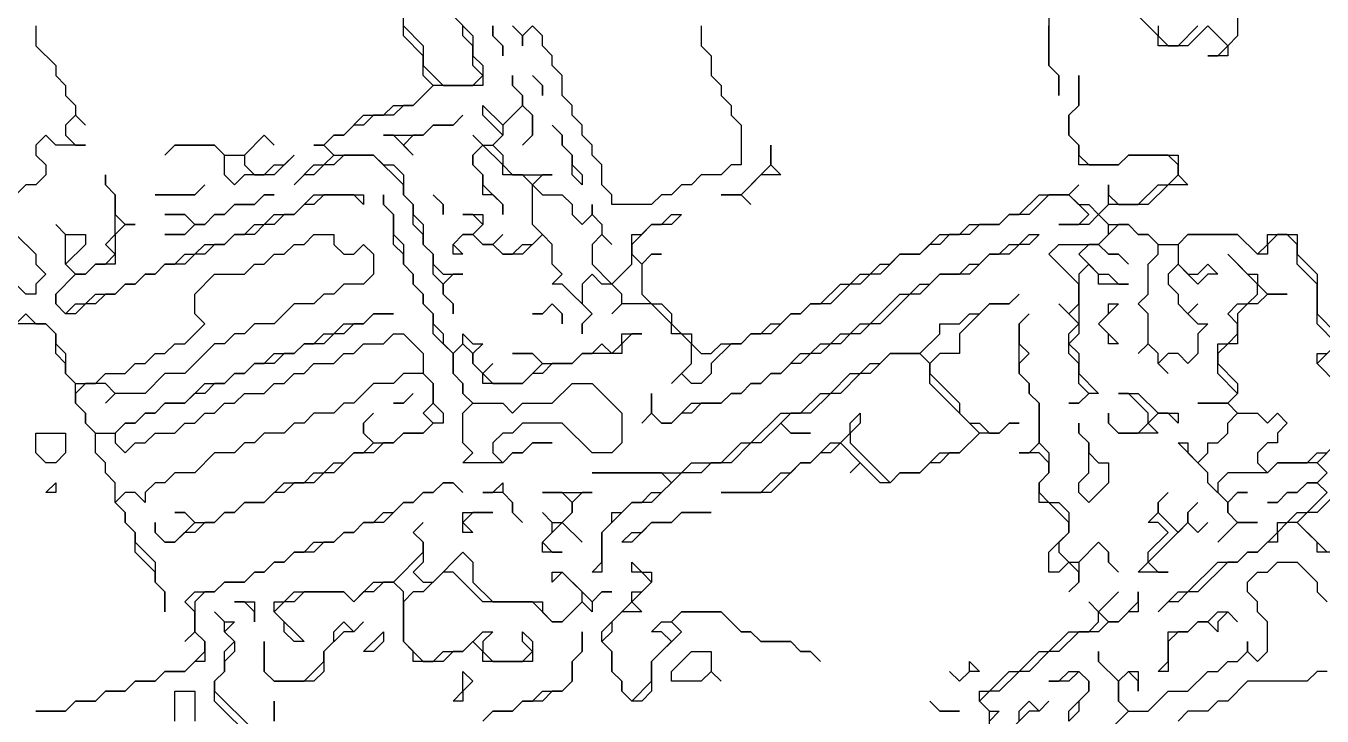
# Model space of a CAD drawing. Header units: metres. Extents: x 0 to 96.9, y 0 to 54.3.
# Drawn here: x 49.7 to 62.75, y 12.95 to 19.9 of the extents above; entities that cross this region are included whole.
import ezdxf

# ---------------------------------------------------------------- set-up
doc = ezdxf.new("R2010")
doc.units = ezdxf.units.M

msp = doc.modelspace()

# ---------------------------------------------------------------- linework, layer by layer
for points in [[(61.9, 20), (61.9, 19.8), (61.8, 19.7), (61.8, 19.6), (61.6, 19.6), (61.7, 19.6), (61.8, 19.7), (61.6, 19.9), (61.4, 19.7), (61.1, 19.7), (61.1, 19.8), (60.7, 20.2)], [(54, 20), (54.2, 19.8), (54.2, 19.6), (54.3, 19.5), (54.3, 19.3), (53.8, 19.3), (53.6, 19.1), (53.5, 19.1), (53.4, 19), (53.2, 19), (53.1, 18.9), (53, 18.9), (52.9, 18.8), (52.8, 18.8), (52.7, 18.7), (52.8, 18.6), (53.2, 18.6), (53.3, 18.5), (53.4, 18.5), (53.5, 18.4), (53.5, 18.2), (53.6, 18.1), (53.6, 18), (53.7, 17.9), (53.7, 17.7), (53.8, 17.6), (53.8, 17.5), (53.9, 17.4), (54.1, 17.4), (54, 17.4), (53.9, 17.3), (53.9, 17.2), (54, 17.1), (54, 17), (54, 17.1), (53.9, 17.2), (53.9, 17.3), (53.8, 17.4), (53.8, 17.6), (53.7, 17.7), (53.7, 17.8), (53.6, 17.9), (53.6, 18.1), (53.5, 18.2), (53.5, 18.3), (53.2, 18.6), (52.9, 18.6), (52.8, 18.5), (52.7, 18.5), (52.6, 18.4), (52.5, 18.4), (52.4, 18.3), (52.6, 18.5), (52.7, 18.5), (52.8, 18.6), (52.7, 18.7), (52.6, 18.7), (52.7, 18.7), (52.8, 18.8), (52.9, 18.8), (53.1, 19), (53.3, 19), (53.4, 19.1), (53.6, 19.1), (53.8, 19.3), (53.7, 19.4), (53.7, 19.6), (53.5, 19.8), (53.5, 20)], [(60, 20), (60, 19.5), (60.1, 19.4), (60.1, 19.2), (60.1, 19.4), (60, 19.5), (60, 19.9)], [(49.8, 19.9), (49.8, 19.7), (50, 19.5), (50, 19.4), (50.1, 19.3), (50.1, 19.2), (50.2, 19.1), (50.2, 19), (50.3, 18.9), (50.2, 19), (50.1, 18.9), (50.1, 18.8), (50.2, 18.7), (50.3, 18.7), (50, 18.7), (49.9, 18.8), (49.8, 18.7), (49.8, 18.6), (49.9, 18.5), (49.9, 18.4), (49.8, 18.3), (49.7, 18.3), (49.5, 18.1)], [(53.5, 19.9), (53.7, 19.7), (53.7, 19.5), (53.9, 19.3), (54.2, 19.3), (54.3, 19.4), (54.2, 19.5), (54.2, 19.7), (54.1, 19.8), (54.1, 19.9)], [(54.4, 19.9), (54.4, 19.8), (54.5, 19.7), (54.5, 19.6), (54.5, 19.7), (54.4, 19.8), (54.4, 19.9)], [(56.5, 19.9), (56.5, 19.7), (56.6, 19.6), (56.6, 19.4), (56.7, 19.3), (56.7, 19.2), (56.8, 19.1), (56.8, 19), (56.9, 18.9), (56.9, 18.5), (56.8, 18.5), (56.7, 18.4), (56.5, 18.4), (56.4, 18.3), (56.3, 18.3), (56.2, 18.2), (56.1, 18.2), (56, 18.1), (55.6, 18.1), (55.6, 18.2), (55.5, 18.3), (55.5, 18.5), (55.4, 18.6), (55.4, 18.7), (55.3, 18.8), (55.3, 18.9), (55.2, 19), (55.2, 19.1), (55.1, 19.2), (55.1, 19.4), (55, 19.5), (55, 19.6), (54.9, 19.7), (54.9, 19.8), (54.8, 19.9), (54.7, 19.8), (54.7, 19.7), (54.7, 19.8), (54.6, 19.9), (54.7, 19.8), (54.8, 19.9)], [(61.1, 19.9), (61.1, 19.8), (61.2, 19.7), (61.3, 19.7), (61.5, 19.9)], [(62.9, 16.7), (62.7, 16.9), (62.7, 17.3), (62.5, 17.5), (62.5, 17.7), (62.4, 17.8), (62.3, 17.8), (62.2, 17.7), (62.2, 17.6), (62.1, 17.6), (61.9, 17.8), (61.4, 17.8), (61.3, 17.7), (61.3, 17.5), (61.4, 17.4), (61.5, 17.4), (61.6, 17.5), (61.7, 17.4), (61.6, 17.4), (61.5, 17.3), (61.3, 17.5), (61.2, 17.4), (61.2, 17.3), (61.3, 17.2), (61.3, 17.1), (61.4, 17), (61.5, 17.1), (61.4, 17), (61.5, 16.9), (61.6, 16.9), (61.5, 16.8), (61.5, 16.6), (61.4, 16.5), (61.3, 16.6), (61.2, 16.6), (61.1, 16.5), (61.2, 16.4), (61.1, 16.5), (61.1, 16.6), (61, 16.7), (60.9, 16.6), (61, 16.7), (61, 17), (60.9, 17.1), (61, 17.2), (61, 17.5), (61.1, 17.6), (61.1, 17.7), (61, 17.8), (60.9, 17.8), (60.8, 17.9), (60.7, 17.9), (60.5, 17.7), (60.6, 17.6), (60.7, 17.6), (60.8, 17.5), (60.7, 17.6), (60.6, 17.6), (60.5, 17.7), (60.4, 17.7), (60.3, 17.6), (60.5, 17.4), (60.6, 17.4), (60.7, 17.3), (60.8, 17.3), (60.5, 17.3), (60.5, 17.4), (60.4, 17.5), (60.3, 17.4), (60.3, 16.8), (60.2, 16.7), (60.3, 16.6), (60.3, 16.4), (60.5, 16.2), (60.4, 16.2), (60.3, 16.1), (60.2, 16.1), (60.3, 16.1), (60.4, 16.2), (60.3, 16.3), (60.3, 16.5), (60.2, 16.6), (60.2, 16.8), (60.3, 16.9), (60.1, 17.1), (60.2, 17), (60.3, 17.1), (60.3, 17.3), (60, 17.6), (60.1, 17.7), (60.5, 17.7), (60.6, 17.8), (60.6, 17.9), (60.5, 18), (60.4, 17.9), (60.1, 17.9), (60.3, 17.9), (60.4, 18), (60.2, 18.2), (60, 18.2), (59.8, 18), (59.6, 18), (59.5, 17.9), (59.3, 17.9), (59.2, 17.8), (59, 17.8), (58.9, 17.7), (58.8, 17.7), (58.7, 17.6), (58.5, 17.6), (58.3, 17.4), (58.2, 17.4), (58.1, 17.3), (58, 17.3), (57.8, 17.1), (57.6, 17.1), (57.5, 17), (57.4, 17), (57.2, 16.8), (57, 16.8), (56.9, 16.7), (56.8, 16.7), (56.6, 16.5), (56.6, 16.4), (56.5, 16.3), (56.4, 16.3), (56.3, 16.4), (56.2, 16.3), (56.4, 16.5), (56.4, 16.7), (56.3, 16.8), (56.2, 16.8), (56.2, 16.9), (56, 17.1), (55.7, 17.1), (55.6, 17), (55.7, 17.1), (55.7, 17.2), (55.6, 17.3), (55.5, 17.3), (55.4, 17.4), (55.3, 17.3), (55.3, 17.1), (55.4, 17), (55.3, 16.9), (55.3, 16.8), (55.3, 16.9), (55.4, 17), (55.1, 17.3), (55, 17.3), (55.1, 17.4), (55, 17.5), (55, 17.7), (54.9, 17.8), (54.7, 17.6), (54.5, 17.6), (54.4, 17.7), (54.3, 17.7), (54.2, 17.8), (54.1, 17.8), (54, 17.7), (54.1, 17.6), (54, 17.6), (54, 17.7), (54.1, 17.8), (54.2, 17.8), (54.3, 17.9), (54.2, 18), (54.1, 18), (54.3, 18), (54.3, 17.9), (54.2, 17.8), (54.3, 17.7), (54.4, 17.7), (54.5, 17.8), (54.4, 17.7), (54.5, 17.6), (54.6, 17.6), (54.7, 17.7), (54.8, 17.7), (54.9, 17.8), (54.8, 17.9), (54.8, 18.3), (54.7, 18.4), (54.5, 18.4), (54.5, 18.5), (54.3, 18.7), (54.2, 18.6), (54.2, 18.5), (54.3, 18.4), (54.3, 18.3), (54.5, 18.1), (54.5, 18), (54.5, 18.1), (54.4, 18.2), (54.3, 18.2), (54.3, 18.4), (54.2, 18.5), (54.2, 18.6), (54.3, 18.7), (54.2, 18.8), (54.3, 18.7), (54.4, 18.7), (54.5, 18.8), (54.3, 19), (54.3, 19.1), (54.5, 18.9), (54.7, 19.1), (54.7, 19.2), (54.6, 19.3), (54.6, 19.4), (54.6, 19.3), (54.7, 19.2), (54.7, 19.1), (54.8, 19), (54.8, 18.8), (54.7, 18.7), (54.8, 18.8), (54.8, 19), (54.7, 19.1), (54.5, 18.9), (54.5, 18.8), (54.4, 18.7), (54.5, 18.6), (54.5, 18.5), (54.6, 18.4), (55, 18.4), (54.9, 18.4), (54.8, 18.3), (54.9, 18.2), (55.1, 18.2), (55.2, 18.1), (55.2, 18), (55.3, 17.9), (55.4, 18), (55.4, 18.1), (55.4, 18), (55.5, 17.9), (55.5, 17.8), (55.6, 17.7), (55.5, 17.8), (55.4, 17.7), (55.4, 17.5), (55.6, 17.3), (55.8, 17.5), (55.8, 17.8), (55.9, 17.8), (56, 17.9), (56.1, 17.9), (56.2, 18), (56.3, 18), (56.2, 17.9), (56, 17.9), (55.8, 17.7), (55.8, 17.6), (55.9, 17.5), (56, 17.6), (56.1, 17.6), (56, 17.6), (55.9, 17.5), (55.9, 17.2), (56, 17.1), (56.1, 17.1), (56.2, 17), (56.2, 16.9), (56.3, 16.8), (56.4, 16.8), (56.4, 16.7), (56.5, 16.6), (56.6, 16.6), (56.7, 16.7), (56.9, 16.7), (57, 16.8), (57.1, 16.8), (57.2, 16.9), (57.3, 16.9), (57.4, 17), (57.5, 17), (57.6, 17.1), (57.7, 17.1), (57.9, 17.3), (58, 17.3), (58.1, 17.4), (58.2, 17.4), (58.3, 17.5), (58.4, 17.5), (58.5, 17.6), (58.7, 17.6), (58.9, 17.8), (59.1, 17.8), (59.2, 17.9), (59.5, 17.9), (59.6, 18), (59.7, 18), (59.9, 18.2), (60.2, 18.2), (60.3, 18.3), (60.2, 18.2), (60.3, 18.1), (60.4, 18.1), (60.5, 18), (60.6, 18.1), (60.6, 18.3), (60.6, 18.2), (60.7, 18.1), (60.9, 18.1), (61.1, 18.3), (61.2, 18.3), (61.3, 18.4), (61.3, 18.5), (61.2, 18.6), (60.8, 18.6), (60.7, 18.5), (60.3, 18.5), (60.3, 18.7), (60.2, 18.8), (60.2, 19), (60.3, 19.1), (60.3, 19.4), (60.3, 19.1), (60.2, 19), (60.2, 18.8), (60.3, 18.7), (60.3, 18.6), (60.4, 18.5), (60.7, 18.5), (60.8, 18.6), (61.3, 18.6), (61.3, 18.4), (61.4, 18.3), (61.2, 18.3), (61, 18.1), (60.6, 18.1), (60.5, 18), (60.6, 17.9), (60.8, 17.9), (60.9, 17.8), (61, 17.8), (61.1, 17.7), (61.3, 17.7), (61.4, 17.8), (61.9, 17.8), (62.1, 17.6), (62.2, 17.7), (62.2, 17.8), (62.5, 17.8), (62.5, 17.6), (62.7, 17.4), (62.7, 17), (62.9, 16.8)], [(49.6, 16.9), (49.7, 17), (49.8, 16.9), (49.9, 16.9), (50, 16.8), (50, 16.7), (50.1, 16.6), (50.1, 16.4), (50.2, 16.3), (50.4, 16.3), (50.5, 16.4), (50.7, 16.4), (50.8, 16.5), (50.9, 16.5), (51, 16.6), (51.1, 16.6), (51.2, 16.7), (51.3, 16.7), (51.5, 16.9), (51.4, 17), (51.4, 17.2), (51.6, 17.4), (51.9, 17.4), (52, 17.5), (52.1, 17.5), (52.2, 17.6), (52.3, 17.6), (52.4, 17.7), (52.5, 17.7), (52.6, 17.8), (52.8, 17.8), (52.8, 17.7), (52.9, 17.6), (53, 17.6), (53.1, 17.7), (53.2, 17.6), (53.2, 17.4), (53.1, 17.3), (52.9, 17.3), (52.8, 17.2), (52.7, 17.2), (52.6, 17.1), (52.4, 17.1), (52.2, 16.9), (52, 16.9), (51.9, 16.8), (51.8, 16.8), (51.7, 16.7), (51.6, 16.7), (51.3, 16.4), (51.1, 16.4), (50.9, 16.2), (50.6, 16.2), (50.5, 16.1), (50.6, 16.2), (50.5, 16.3), (50.3, 16.3), (50.2, 16.2), (50.2, 16.1), (50.3, 16), (50.3, 15.9), (50.4, 15.8), (50.6, 15.8), (50.7, 15.9), (50.8, 15.9), (50.9, 16), (51, 16), (51.1, 16.1), (51.3, 16.1), (51.5, 16.3), (51.7, 16.3), (51.8, 16.4), (51.9, 16.4), (52, 16.5), (52.1, 16.5), (52.2, 16.6), (52.4, 16.6), (52.5, 16.7), (52.6, 16.7), (52.7, 16.8), (52.8, 16.8), (52.9, 16.9), (53.1, 16.9), (53.2, 17), (53.4, 17), (53.2, 17), (53.1, 16.9), (53, 16.9), (52.9, 16.8), (52.8, 16.8), (52.7, 16.7), (52.5, 16.7), (52.4, 16.6), (52.3, 16.6), (52.2, 16.5), (52, 16.5), (51.9, 16.4), (51.8, 16.4), (51.7, 16.3), (51.6, 16.3), (51.5, 16.2), (51.4, 16.2), (51.3, 16.1), (51.1, 16.1), (51, 16), (50.9, 16), (50.8, 15.9), (50.7, 15.9), (50.6, 15.8), (50.6, 15.7), (50.7, 15.6), (50.8, 15.7), (50.9, 15.7), (51, 15.8), (51.2, 15.8), (51.3, 15.9), (51.4, 15.9), (51.5, 16), (51.6, 16), (51.7, 16.1), (51.8, 16.1), (51.9, 16.2), (52.1, 16.2), (52.2, 16.3), (52.3, 16.3), (52.4, 16.4), (52.5, 16.4), (52.6, 16.5), (52.8, 16.5), (52.9, 16.6), (53, 16.6), (53.1, 16.7), (53.3, 16.7), (53.4, 16.8), (53.5, 16.8), (53.7, 16.6), (53.7, 16.4), (53.8, 16.3), (53.8, 16.1), (53.9, 16), (53.9, 15.9), (53.8, 15.9), (53.7, 15.8), (53.5, 15.8), (53.4, 15.7), (53.3, 15.7), (53.2, 15.6), (53, 15.6), (52.8, 15.4), (52.7, 15.4), (52.6, 15.3), (52.4, 15.3), (52.3, 15.2), (52.2, 15.2), (52.1, 15.1), (51.9, 15.1), (51.8, 15), (51.7, 15), (51.6, 14.9), (51.5, 14.9), (51.4, 14.8), (51.3, 14.8), (51.2, 14.7), (51.1, 14.7), (51, 14.8), (51, 14.9), (51, 14.8), (51.1, 14.7), (51.2, 14.7), (51.4, 14.9), (51.3, 15), (51.2, 15), (51.3, 15), (51.4, 14.9), (51.6, 14.9), (51.7, 15), (51.8, 15), (51.9, 15.1), (52.1, 15.1), (52.3, 15.3), (52.5, 15.3), (52.6, 15.4), (52.7, 15.4), (52.8, 15.5), (52.9, 15.5), (53, 15.6), (53.1, 15.6), (53.2, 15.7), (53.1, 15.8), (53.1, 15.9), (53.2, 16), (53.1, 15.9), (53.1, 15.8), (53.2, 15.7), (53.4, 15.7), (53.5, 15.8), (53.7, 15.8), (53.8, 15.9), (53.7, 16), (53.8, 16.1), (53.8, 16.3), (53.7, 16.4), (53.5, 16.4), (53.4, 16.3), (53.2, 16.3), (53, 16.1), (52.9, 16.1), (52.8, 16), (52.6, 16), (52.5, 15.9), (52.4, 15.9), (52.3, 15.8), (52.1, 15.8), (52, 15.7), (51.9, 15.7), (51.8, 15.6), (51.6, 15.6), (51.4, 15.4), (51.2, 15.4), (51.1, 15.3), (51, 15.3), (50.9, 15.2), (50.9, 15.1), (50.8, 15.2), (50.7, 15.2), (50.6, 15.1), (50.7, 15), (50.7, 14.9), (50.8, 14.8), (50.8, 14.7), (51, 14.5), (51, 14.3), (51.1, 14.2), (51.1, 14), (51.1, 14.2), (51, 14.3), (51, 14.4), (50.8, 14.6), (50.8, 14.8), (50.7, 14.9), (50.7, 15), (50.6, 15.1), (50.6, 15.3), (50.5, 15.4), (50.5, 15.5), (50.4, 15.6), (50.4, 15.8), (50.3, 15.9), (50.3, 16), (50.2, 16.1), (50.2, 16.3), (50.1, 16.4), (50.1, 16.5), (50, 16.6), (50, 16.8), (49.9, 16.9), (49.5, 16.9)], [(49.6, 17.8), (49.8, 17.6), (49.8, 17.5), (49.9, 17.4), (49.8, 17.3), (49.8, 17.2), (49.7, 17.2), (49.6, 17.3)], [(62.9, 14.6), (62.7, 14.6), (62.7, 14.7), (62.5, 14.9), (62.4, 14.9), (62.3, 14.8), (62.3, 14.7), (62.2, 14.7), (62.1, 14.6), (62, 14.6), (61.9, 14.5), (61.8, 14.5), (61.5, 14.2), (61.4, 14.2), (61.3, 14.1), (61.2, 14.1), (61.1, 14), (61.3, 14.2), (61.4, 14.2), (61.7, 14.5), (61.9, 14.5), (62, 14.6), (62.1, 14.6), (62.3, 14.8), (62.3, 14.9), (62.4, 14.9), (62.5, 15), (62.6, 15), (62.8, 15.2), (62.7, 15.3), (62.6, 15.3), (62.5, 15.2), (62.4, 15.2), (62.3, 15.1), (62.2, 15.1), (62.3, 15.1), (62.4, 15.2), (62.5, 15.2), (62.6, 15.3), (62.7, 15.3), (62.8, 15.4), (62.7, 15.5), (62.3, 15.5), (62.2, 15.4), (61.8, 15.4), (61.7, 15.3), (61.7, 15.2), (61.8, 15.1), (61.9, 15.2), (62, 15.2), (61.9, 15.2), (61.8, 15.1), (61.8, 15), (61.9, 14.9), (62.1, 14.9), (61.9, 14.9), (61.7, 14.7), (61.9, 14.9), (61.8, 15), (61.8, 15.1), (61.6, 15.3), (61.6, 15.4), (61.3, 15.7), (61.4, 15.7), (61.4, 15.6), (61.5, 15.5), (61.6, 15.6), (61.6, 15.7), (61.7, 15.7), (61.8, 15.8), (61.8, 15.9), (61.9, 16), (61.8, 16.1), (61.5, 16.1), (61.8, 16.1), (61.9, 16.2), (61.7, 16.4), (61.7, 16.7), (61.8, 16.7), (61.9, 16.8), (61.9, 16.9), (61.8, 17), (61.9, 17.1), (62, 17.1), (62.1, 17.2), (62.1, 17.3), (61.8, 17.6), (62, 17.4), (62.1, 17.4), (62.1, 17.3), (62.2, 17.2), (62.4, 17.2), (62.2, 17.2), (62.1, 17.1), (62, 17.1), (61.9, 17), (61.9, 16.7), (61.8, 16.7), (61.7, 16.6), (61.7, 16.5), (61.9, 16.3), (61.9, 16.2), (61.8, 16.1), (61.9, 16), (62.1, 16), (62.2, 15.9), (62.3, 16), (62.4, 15.9), (62.3, 15.8), (62.3, 15.7), (62.2, 15.7), (62.1, 15.6), (62.1, 15.5), (62.2, 15.4), (62.3, 15.5), (62.6, 15.5), (62.7, 15.6), (62.8, 15.6)], [(62.9, 16.7), (62.7, 16.5), (62.9, 16.3)], [(62.8, 16.4), (62.7, 16.5), (62.7, 16.6), (62.8, 16.6)], [(62.9, 15.7), (62.7, 15.5), (62.8, 15.4), (62.7, 15.3), (62.8, 15.2)], [(63, 15.3), (62.7, 15), (62.6, 15), (62.5, 14.9), (62.8, 14.6)], [(60.5, 12.7), (60.8, 13), (60.7, 13.1), (60.7, 13.3), (60.5, 13.5), (60.5, 13.6), (60.5, 13.5), (60.7, 13.3), (60.8, 13.4), (60.9, 13.4), (60.9, 13.2), (60.9, 13.3), (60.8, 13.4), (60.7, 13.3), (60.7, 13.1), (60.8, 13), (61, 13), (61.2, 13.2), (61.4, 13.2), (61.6, 13.4), (61.7, 13.4), (61.8, 13.5), (61.9, 13.5), (62, 13.6), (62, 13.7), (62, 13.6), (62.1, 13.5), (62.2, 13.6), (62.2, 13.9), (62.1, 14), (62.1, 14.1), (62, 14.2), (62, 14.3), (62.1, 14.4), (62.2, 14.4), (62.3, 14.5), (62.5, 14.5), (62.7, 14.3), (62.7, 14.2), (62.8, 14.1)], [(59.4, 12.8), (59.4, 13), (59.3, 13.1), (59.3, 13.2), (59.4, 13.2), (59.6, 13.4), (59.7, 13.4), (59.9, 13.6), (60, 13.6), (60.2, 13.8), (60.4, 13.8), (60.5, 13.9), (60.5, 14), (60.4, 14.1), (60.5, 14), (60.7, 14.2), (60.5, 14), (60.6, 13.9), (60.7, 13.9), (60.9, 14.1), (60.9, 14.2), (60.9, 14), (60.8, 14), (60.7, 13.9), (60.6, 13.9), (60.5, 13.8), (60.3, 13.8), (60.1, 13.6), (60, 13.6), (59.8, 13.4), (59.7, 13.4), (59.5, 13.2), (59.4, 13.2), (59.3, 13.1), (59.4, 13), (59.5, 13), (59.4, 12.9)], [(52, 12.7), (51.6, 13.1), (51.6, 13.3), (51.7, 13.4), (51.7, 13.6), (51.8, 13.7), (51.7, 13.8), (51.7, 13.9), (51.6, 14), (51.7, 13.9), (51.8, 13.9), (51.7, 13.8), (51.8, 13.7), (51.8, 13.6), (51.7, 13.5), (51.7, 13.4), (51.6, 13.3), (51.6, 13.2), (52, 12.8)], [(54.3, 12.9), (54.4, 13), (54.6, 13), (54.7, 13.1), (54.8, 13.1), (54.9, 13.2), (55.1, 13.2), (55.2, 13.3), (55.2, 13.5), (55.3, 13.6), (55.3, 13.8), (55.3, 13.6), (55.2, 13.5), (55.2, 13.3), (55.1, 13.2), (55, 13.2), (54.9, 13.1), (54.7, 13.1), (54.6, 13), (54.4, 13), (54.3, 12.9)], [(60.2, 12.9), (60.2, 13), (60.4, 13.2), (60.4, 13.3), (60.3, 13.4), (60.2, 13.3), (60, 13.3), (60.1, 13.3), (60.2, 13.4), (60.3, 13.4), (60.4, 13.3), (60.4, 13.2), (60.3, 13.1), (60.3, 13), (60.2, 12.9)], [(62.8, 13.4), (62.7, 13.4), (62.6, 13.3), (62, 13.3), (61.8, 13.1), (61.7, 13.1), (61.6, 13), (61.4, 13), (61.3, 12.9)], [(51.2, 12.9), (51.2, 13.2), (51.4, 13.2), (51.4, 12.9)], [(52.2, 12.9), (52.2, 13.1), (52.2, 12.9)], [(59.7, 12.9), (59.7, 13), (59.8, 13.1), (59.9, 13), (60, 13.1), (59.9, 13), (59.8, 13), (59.5, 12.7)]]:
    msp.add_lwpolyline(points)
for points in [[(54.9, 19.2), (54.9, 19.3), (54.8, 19.4), (54.9, 19.3)], [(53.6, 18.6), (53.4, 18.8), (53.3, 18.8), (53.7, 18.8), (53.8, 18.9), (54, 18.9), (54.1, 19), (54, 18.9), (53.8, 18.9), (53.7, 18.8), (53.6, 18.8), (53.5, 18.7)], [(51.8, 18.3), (51.7, 18.4), (51.7, 18.6), (51.6, 18.7), (51.2, 18.7), (51.1, 18.6), (51.2, 18.7), (51.6, 18.7), (51.7, 18.6), (51.9, 18.6), (52.1, 18.8), (52.2, 18.7), (52.1, 18.8), (51.9, 18.6), (51.9, 18.5), (52, 18.4), (52.1, 18.4), (52.2, 18.5), (52.3, 18.5), (52.4, 18.6), (52.2, 18.4), (51.9, 18.4)], [(55.3, 18.3), (55.2, 18.4), (55.2, 18.6), (55.1, 18.7), (55.1, 18.8), (55, 18.9), (55.1, 18.8), (55.1, 18.7), (55.2, 18.6), (55.2, 18.5), (55.3, 18.4)], [(57, 18.1), (56.9, 18.2), (56.7, 18.2), (56.9, 18.2), (57.2, 18.5), (57.2, 18.7), (57.2, 18.5), (57.3, 18.4), (57.1, 18.4), (56.9, 18.2)], [(50.1, 17), (50, 17.1), (50, 17.2), (50.2, 17.4), (50.1, 17.5), (50.1, 17.8), (50, 17.9), (50.1, 17.8), (50.3, 17.8), (50.3, 17.7), (50.1, 17.5), (50.2, 17.4), (50.3, 17.4), (50.4, 17.5), (50.5, 17.5), (50.6, 17.6), (50.5, 17.7), (50.6, 17.8), (50.6, 18.2), (50.5, 18.3), (50.5, 18.4), (50.5, 18.3), (50.6, 18.2), (50.6, 18), (50.7, 17.9), (50.8, 17.9), (50.7, 17.9), (50.6, 17.8), (50.6, 17.5), (50.4, 17.5), (50.3, 17.4), (50.2, 17.4), (50, 17.2), (50, 17.1), (50.1, 17), (50.2, 17.1), (50.3, 17.1), (50.4, 17.2), (50.6, 17.2), (50.7, 17.3), (50.8, 17.3), (50.9, 17.4), (51, 17.4), (51.1, 17.5), (51.2, 17.5), (51.3, 17.6), (51.4, 17.6), (51.5, 17.7), (51.7, 17.7), (51.8, 17.8), (51.9, 17.8), (52, 17.9), (52.1, 17.9), (52.2, 18), (52.4, 18), (52.6, 18.2), (53.1, 18.2), (53.1, 18.1), (53, 18.2), (52.7, 18.2), (52.6, 18.1), (52.5, 18.1), (52.4, 18), (52.3, 18), (52.2, 17.9), (52.1, 17.9), (52, 17.8), (51.8, 17.8), (51.7, 17.7), (51.6, 17.7), (51.5, 17.6), (51.4, 17.6), (51.3, 17.5), (51.1, 17.5), (51, 17.4), (50.9, 17.4), (50.8, 17.3), (50.7, 17.3), (50.6, 17.2), (50.5, 17.2), (50.4, 17.1), (50.3, 17.1), (50.2, 17)], [(51, 18.2), (51.4, 18.2), (51.5, 18.3), (51.4, 18.2)], [(51.1, 17.8), (51.3, 17.8), (51.4, 17.9), (51.3, 18), (51.1, 18), (51.3, 18), (51.4, 17.9), (51.5, 17.9), (51.6, 18), (51.7, 18), (51.8, 18.1), (52, 18.1), (52.1, 18.2), (52.2, 18.2), (52.1, 18.2), (52, 18.1), (51.8, 18.1), (51.7, 18), (51.6, 18), (51.5, 17.9), (51.4, 17.9), (51.3, 17.8)], [(54.1, 15.5), (54.2, 15.6), (54.1, 15.7), (54.1, 16), (54.2, 16.1), (54.1, 16.2), (54.1, 16.3), (54, 16.4), (54, 16.6), (53.8, 16.8), (53.8, 17), (53.7, 17.1), (53.7, 17.2), (53.6, 17.3), (53.6, 17.4), (53.5, 17.5), (53.5, 17.6), (53.4, 17.7), (53.4, 18), (53.3, 18.1), (53.3, 18.2), (53.3, 18.1), (53.4, 18), (53.4, 17.8), (53.5, 17.7), (53.5, 17.5), (53.6, 17.4), (53.6, 17.3), (53.7, 17.2), (53.7, 17.1), (53.8, 17), (53.8, 16.9), (53.9, 16.8), (53.9, 16.7), (54, 16.6), (54.1, 16.7), (54.1, 16.8), (54.2, 16.7), (54.3, 16.7), (54.2, 16.6), (54.2, 16.5), (54.3, 16.4), (54.4, 16.5), (54.3, 16.4), (54.4, 16.3), (54.7, 16.3), (54.9, 16.5), (54.8, 16.6), (54.6, 16.6), (54.8, 16.6), (54.9, 16.5), (55.2, 16.5), (55.3, 16.6), (55.4, 16.6), (55.5, 16.7), (55.6, 16.6), (55.7, 16.7), (55.7, 16.8), (55.9, 16.8), (55.8, 16.8), (55.7, 16.7), (55.7, 16.6), (55.3, 16.6), (55.2, 16.5), (55, 16.5), (54.9, 16.4), (54.8, 16.4), (54.7, 16.3), (54.3, 16.3), (54.3, 16.4), (54.2, 16.5), (54.2, 16.6), (54.1, 16.7), (54, 16.6), (54, 16.4), (54.1, 16.3), (54.1, 16.2), (54.2, 16.1), (54.5, 16.1), (54.6, 16), (54.7, 16.1), (55, 16.1), (55.2, 16.3), (55.4, 16.3), (55.7, 16), (55.7, 15.7), (55.6, 15.6), (55.4, 15.6), (55.1, 15.9), (54.7, 15.9), (54.6, 15.8), (54.5, 15.8), (54.4, 15.7), (54.4, 15.6), (54.5, 15.5), (54.6, 15.6), (54.7, 15.6), (54.8, 15.7), (55, 15.7), (54.8, 15.7), (54.7, 15.6), (54.6, 15.6), (54.5, 15.5)], [(53.9, 18), (53.9, 18.1), (53.8, 18.2), (53.9, 18.1)], [(55.9, 15.9), (56, 16), (56, 16.2), (56, 16), (56.1, 15.9), (56.2, 15.9), (56.4, 16.1), (56.7, 16.1), (56.8, 16.2), (56.9, 16.2), (57, 16.3), (57.1, 16.3), (57.2, 16.4), (57.3, 16.4), (57.5, 16.6), (57.6, 16.6), (57.7, 16.7), (57.8, 16.7), (57.9, 16.8), (58, 16.8), (58.1, 16.9), (58.2, 16.9), (58.5, 17.2), (58.6, 17.2), (58.7, 17.3), (58.8, 17.3), (58.9, 17.4), (59.1, 17.4), (59.2, 17.5), (59.3, 17.5), (59.4, 17.6), (59.5, 17.6), (59.6, 17.7), (59.7, 17.7), (59.8, 17.8), (59.9, 17.8), (59.8, 17.7), (59.7, 17.7), (59.6, 17.6), (59.4, 17.6), (59.2, 17.4), (58.9, 17.4), (58.7, 17.2), (58.6, 17.2), (58.3, 16.9), (58.2, 16.9), (58.1, 16.8), (58, 16.8), (57.9, 16.7), (57.8, 16.7), (57.7, 16.6), (57.6, 16.6), (57.5, 16.5), (57.4, 16.5), (57.3, 16.4), (57.2, 16.4), (57.1, 16.3), (57, 16.3), (56.9, 16.2), (56.8, 16.2), (56.7, 16.1), (56.5, 16.1), (56.4, 16), (56.3, 16), (56.2, 15.9), (56.1, 15.9), (56, 16)], [(55.1, 16.9), (55.1, 17), (55, 17.1), (54.9, 17), (54.8, 17), (54.9, 17), (55, 17.1), (55.1, 17)], [(55.4, 14.4), (55.5, 14.5), (55.5, 14.8), (55.6, 14.9), (55.6, 15), (55.7, 15), (55.8, 15.1), (55.9, 15.1), (56, 15.2), (56.1, 15.2), (56.2, 15.3), (56.1, 15.4), (55.4, 15.4), (56.3, 15.4), (56.4, 15.5), (56.7, 15.5), (56.9, 15.7), (57, 15.7), (57.3, 16), (57.5, 16), (57.7, 16.2), (57.8, 16.2), (58, 16.4), (58.1, 16.4), (58.2, 16.5), (58.3, 16.5), (58.4, 16.6), (58.7, 16.6), (58.9, 16.8), (58.9, 16.9), (59.1, 16.9), (59.2, 17), (59.3, 17), (59.4, 17.1), (59.6, 17.1), (59.7, 17.2), (59.6, 17.1), (59.4, 17.1), (59.1, 16.8), (59.1, 16.6), (58.9, 16.6), (58.8, 16.5), (58.8, 16.4), (59.1, 16.1), (59.1, 16), (59.2, 15.9), (59.3, 15.9), (59.4, 15.8), (59.5, 15.8), (59.6, 15.9), (59.7, 15.9), (59.6, 15.9), (59.5, 15.8), (59.3, 15.8), (59.1, 15.6), (59, 15.6), (58.9, 15.5), (58.8, 15.5), (58.7, 15.4), (58.5, 15.4), (58.4, 15.3), (58.3, 15.3), (58.1, 15.5), (58, 15.4), (58.1, 15.5), (57.9, 15.7), (57.8, 15.6), (57.7, 15.6), (57.6, 15.5), (57.5, 15.5), (57.2, 15.2), (56.7, 15.2), (57.1, 15.2), (57.3, 15.4), (57.4, 15.4), (57.5, 15.5), (57.6, 15.5), (57.8, 15.7), (57.9, 15.7), (58, 15.8), (58, 15.9), (58.1, 16), (58.1, 15.9), (58, 15.8), (58, 15.7), (58.4, 15.3), (58.5, 15.4), (58.7, 15.4), (58.9, 15.6), (59.1, 15.6), (59.3, 15.8), (58.8, 16.3), (58.8, 16.5), (58.7, 16.6), (58.4, 16.6), (58.2, 16.4), (58.1, 16.4), (57.9, 16.2), (57.8, 16.2), (57.6, 16), (57.4, 16), (57.3, 15.9), (57.4, 15.8), (57.6, 15.8), (57.4, 15.8), (57.3, 15.9), (57.1, 15.7), (57, 15.7), (56.8, 15.5), (56.6, 15.5), (56.5, 15.4), (56.3, 15.4), (56, 15.1), (55.8, 15.1), (55.5, 14.8), (55.5, 14.4)], [(60.6, 16.7), (60.6, 16.8), (60.5, 16.9), (60.6, 17), (60.6, 17.1), (60.7, 17.1), (60.5, 16.9), (60.7, 16.7)], [(60.2, 14.2), (60.3, 14.3), (60.3, 14.4), (60.2, 14.5), (60.1, 14.4), (60, 14.4), (60, 14.6), (60.2, 14.8), (60.2, 14.9), (60, 15.1), (59.9, 15.1), (59.9, 15.3), (60, 15.4), (60, 15.5), (59.9, 15.6), (59.7, 15.6), (59.8, 15.6), (59.9, 15.7), (59.9, 16.1), (59.8, 16.2), (59.8, 16.3), (59.7, 16.4), (59.7, 16.9), (59.8, 17), (59.7, 16.9), (59.7, 16.7), (59.8, 16.6), (59.7, 16.5), (59.7, 16.4), (59.8, 16.3), (59.8, 16.2), (59.9, 16.1), (59.9, 15.7), (60, 15.6), (60, 15.4), (59.9, 15.3), (59.9, 15.2), (60, 15.1), (60.1, 15.1), (60.2, 15), (60.2, 14.8), (60.1, 14.7), (60.1, 14.6), (60.2, 14.5), (60.3, 14.5), (60.5, 14.7), (60.6, 14.6), (60.6, 14.5), (60.7, 14.4), (60.6, 14.5), (60.6, 14.6), (60.5, 14.7), (60.3, 14.5), (60.3, 14.3)], [(53.4, 16.1), (53.5, 16.1), (53.6, 16.2), (53.5, 16.1)], [(60.7, 15.8), (60.6, 15.9), (60.6, 16), (60.6, 15.9), (60.7, 15.8), (60.9, 15.8), (61, 15.9), (61, 16), (60.8, 16.2), (60.7, 16.2), (60.9, 16.2), (61.1, 16), (61.3, 16), (61.3, 15.9), (61.2, 16), (61.1, 16), (61, 15.9), (61.1, 15.8)], [(49.9, 15.5), (49.8, 15.6), (49.8, 15.8), (50.1, 15.8), (50.1, 15.6), (50, 15.5)], [(60.4, 15.1), (60.3, 15.2), (60.3, 15.3), (60.4, 15.4), (60.4, 15.7), (60.3, 15.8), (60.3, 15.9), (60.3, 15.8), (60.4, 15.7), (60.4, 15.6), (60.5, 15.5), (60.6, 15.5), (60.6, 15.3)], [(49.8, 13), (50.1, 13), (50.2, 13.1), (50.4, 13.1), (50.5, 13.2), (50.7, 13.2), (50.8, 13.3), (51, 13.3), (51.1, 13.4), (51.3, 13.4), (51.5, 13.6), (51.5, 13.7), (51.4, 13.8), (51.3, 13.7), (51.4, 13.8), (51.4, 14), (51.3, 14.1), (51.4, 14.2), (51.6, 14.2), (51.7, 14.3), (51.9, 14.3), (52, 14.4), (52.1, 14.4), (52.2, 14.5), (52.3, 14.5), (52.4, 14.6), (52.5, 14.6), (52.6, 14.7), (52.8, 14.7), (52.9, 14.8), (53, 14.8), (53.1, 14.9), (53.2, 14.9), (53.3, 15), (53.4, 15), (53.5, 15.1), (53.6, 15.1), (53.7, 15.2), (53.8, 15.2), (53.9, 15.3), (54, 15.3), (54.1, 15.2), (54, 15.3), (53.9, 15.3), (53.8, 15.2), (53.7, 15.2), (53.6, 15.1), (53.5, 15.1), (53.3, 14.9), (53.1, 14.9), (53, 14.8), (52.9, 14.8), (52.8, 14.7), (52.7, 14.7), (52.6, 14.6), (52.4, 14.6), (52.3, 14.5), (52.2, 14.5), (52.1, 14.4), (52, 14.4), (51.9, 14.3), (51.7, 14.3), (51.6, 14.2), (51.5, 14.2), (51.4, 14.1), (51.4, 13.8), (51.5, 13.7), (51.5, 13.5), (51.4, 13.5), (51.3, 13.4), (51.1, 13.4), (51, 13.3), (50.8, 13.3), (50.7, 13.2), (50.5, 13.2), (50.4, 13.1), (50.2, 13.1), (50.1, 13)], [(49.9, 15.2), (50, 15.3), (50, 15.2)], [(54.7, 14.9), (54.6, 15), (54.6, 15.1), (54.5, 15.2), (54.3, 15.2), (54.4, 15.2), (54.5, 15.3), (54.5, 15.2), (54.6, 15.1), (54.6, 15)], [(54.9, 14.6), (54.9, 14.7), (55, 14.8), (55, 14.9), (54.9, 15), (55, 14.9), (55.1, 14.9), (55.2, 15), (55.2, 15.1), (55.1, 15.2), (54.9, 15.2), (55.4, 15.2), (55.3, 15.2), (55.2, 15.1), (55.2, 15), (55.1, 14.9), (55.3, 14.7), (55.1, 14.9), (54.9, 14.7), (55, 14.6), (55.1, 14.6)], [(60.9, 14.4), (61, 14.5), (61, 14.6), (61.2, 14.8), (61.1, 14.9), (61, 14.9), (61.1, 15), (61.1, 15.1), (61.2, 15.2), (61.1, 15.1), (61.1, 15), (61.3, 14.8), (61.4, 14.9), (61.4, 15), (61.5, 15.1), (61.4, 15), (61.4, 14.9), (61.5, 14.8), (61.6, 14.9), (61.5, 14.8), (61.4, 14.9), (61, 14.5), (61.1, 14.4), (61.2, 14.4)], [(53.6, 13.5), (53.6, 13.6), (53.5, 13.7), (53.5, 14.2), (53.4, 14.3), (53.3, 14.3), (53.2, 14.2), (53.1, 14.2), (53, 14.1), (52.9, 14.2), (52.5, 14.2), (52.4, 14.1), (52.3, 14.1), (52.2, 14), (52.5, 13.7), (52.4, 13.7), (52.3, 13.8), (52.3, 13.9), (52.2, 14), (52.2, 14.1), (52.3, 14.1), (52.4, 14.2), (52.9, 14.2), (53, 14.1), (53.2, 14.3), (53.4, 14.3), (53.7, 14.6), (53.7, 14.7), (53.6, 14.8), (53.7, 14.9), (53.6, 14.8), (53.7, 14.7), (53.7, 14.5), (53.6, 14.4), (53.7, 14.3), (53.8, 14.3), (54.1, 14.6), (54.2, 14.5), (54.2, 14.3), (54.4, 14.1), (54.9, 14.1), (54.9, 14), (55, 13.9), (55.1, 13.9), (55.3, 14.1), (55.3, 14.2), (55.1, 14.4), (55, 14.3), (55, 14.4), (55.1, 14.4), (55.4, 14.1), (55.5, 14.2), (55.6, 14.2), (55.5, 14.2), (55.4, 14.1), (55.4, 14), (55.3, 14.1), (55.1, 13.9), (55, 13.9), (54.8, 14.1), (54.3, 14.1), (54, 14.4), (53.9, 14.4), (53.7, 14.2), (53.6, 14.2), (53.5, 14.1), (53.5, 13.7), (53.7, 13.5), (53.8, 13.5), (53.9, 13.6), (54.1, 13.6), (54.3, 13.8), (54.4, 13.8), (54.3, 13.7), (54.3, 13.6), (54.4, 13.5), (54.7, 13.5), (54.8, 13.6), (54.7, 13.7), (54.7, 13.8), (54.8, 13.7), (54.8, 13.5), (54.3, 13.5), (54.3, 13.6), (54.2, 13.7), (54.1, 13.6), (54, 13.6), (53.9, 13.5)], [(54.1, 14.8), (54.1, 15), (54.4, 15), (54.2, 15), (54.1, 14.9), (54.2, 14.8)], [(55.7, 14.7), (55.8, 14.8), (55.9, 14.8), (56, 14.9), (56.2, 14.9), (56.3, 15), (56.6, 15), (56.3, 15), (56.2, 14.9), (56, 14.9), (55.8, 14.7)], [(55.8, 13.1), (55.7, 13.2), (55.7, 13.3), (55.6, 13.4), (55.6, 13.6), (55.5, 13.7), (55.5, 13.8), (55.8, 14.1), (55.8, 14.2), (55.9, 14.2), (56, 14.3), (55.9, 14.4), (55.8, 14.4), (55.8, 14.5), (55.9, 14.4), (56, 14.4), (56, 14.3), (55.8, 14.1), (55.9, 14), (55.7, 14), (55.6, 13.9), (55.6, 13.8), (55.5, 13.7), (55.6, 13.6), (55.6, 13.4), (55.7, 13.3), (55.7, 13.2), (55.8, 13.1), (56, 13.3), (56, 13.5), (56.2, 13.7), (56.1, 13.8), (56, 13.8), (56.1, 13.9), (56.2, 13.9), (56.3, 14), (56.7, 14), (56.9, 13.8), (57, 13.8), (57.1, 13.7), (57.4, 13.7), (57.5, 13.6), (57.6, 13.6), (57.7, 13.5), (57.6, 13.6), (57.5, 13.6), (57.4, 13.7), (57.1, 13.7), (57, 13.8), (56.9, 13.8), (56.7, 14), (56.3, 14), (56.2, 13.9), (56.3, 13.8), (56, 13.5), (56, 13.2), (55.9, 13.1)], [(52, 13.9), (52, 14), (51.9, 14.1), (51.8, 14.1), (52, 14.1)], [(61.1, 13.4), (61.2, 13.5), (61.2, 13.8), (61.4, 13.8), (61.5, 13.9), (61.6, 13.9), (61.7, 14), (61.8, 14), (61.9, 13.9), (61.8, 14), (61.7, 13.9), (61.7, 13.8), (61.6, 13.9), (61.5, 13.9), (61.4, 13.8), (61.3, 13.8), (61.2, 13.7), (61.2, 13.4)], [(52.2, 13.3), (52.1, 13.4), (52.1, 13.7), (52.1, 13.4), (52.2, 13.3), (52.5, 13.3), (52.7, 13.5), (52.7, 13.6), (52.8, 13.7), (52.8, 13.8), (52.9, 13.9), (53, 13.8), (53.1, 13.9), (53, 13.8), (52.9, 13.8), (52.7, 13.6), (52.7, 13.4), (52.6, 13.3)], [(53.1, 13.6), (53.3, 13.8), (53.3, 13.7), (53.2, 13.6)], [(56.2, 13.3), (56.2, 13.4), (56.4, 13.6), (56.6, 13.6), (56.6, 13.4), (56.7, 13.3), (56.6, 13.4), (56.5, 13.3)], [(59.1, 13.3), (59, 13.4), (59.1, 13.3), (59.2, 13.4), (59.2, 13.5), (59.3, 13.4), (59.2, 13.4)], [(54, 13.1), (54.1, 13.2), (54.1, 13.4), (54.2, 13.3), (54.1, 13.2), (54.1, 13.1)], [(58.9, 13), (58.8, 13.1), (58.9, 13), (59.1, 13)]]:
    msp.add_lwpolyline(points, close=True)

doc.saveas('drawing.dxf')
